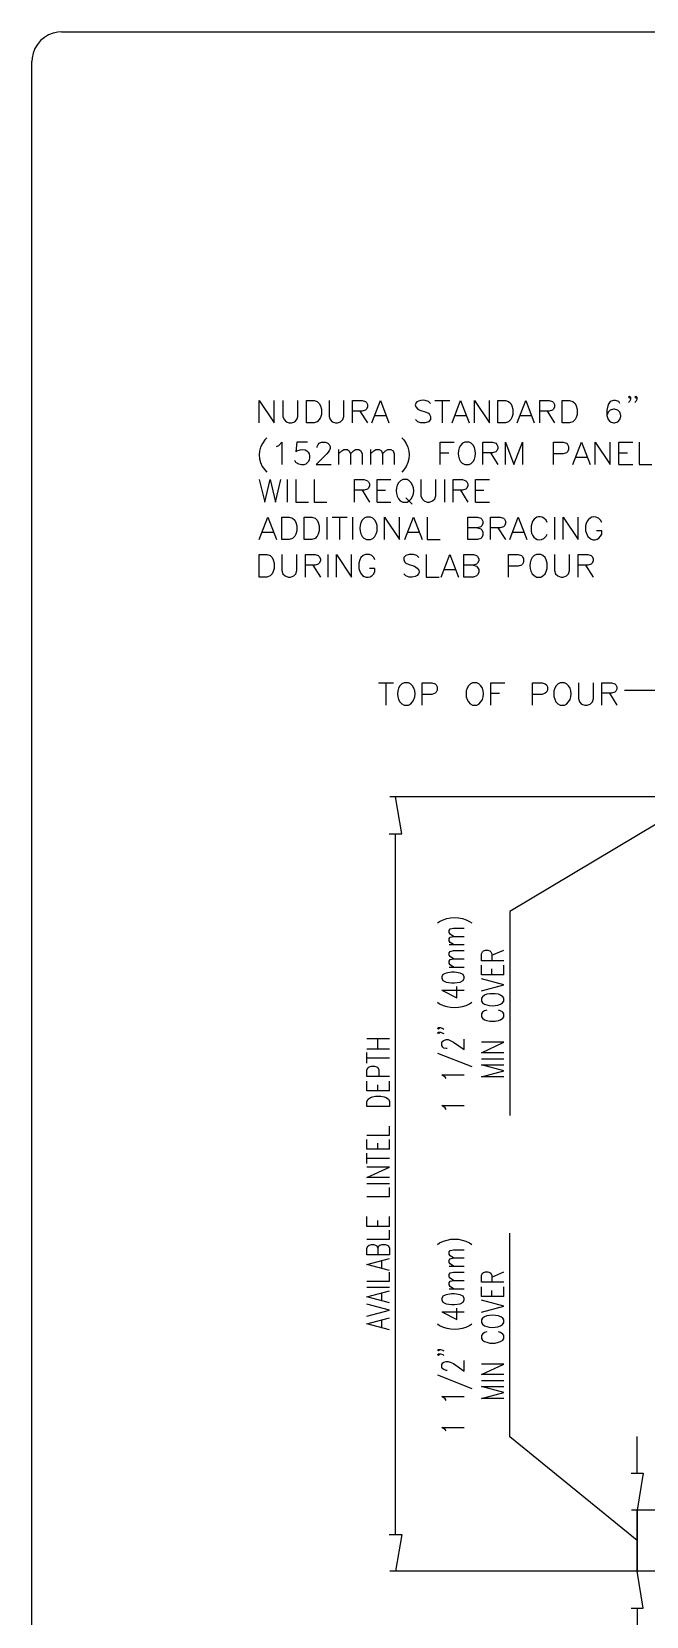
# Model space of a CAD drawing. Header units: millimetres. Extents: x 14 to 201, y 16 to 268.
# Drawn here: x 13.8 to 79, y 99.8 to 267.7 of the extents above; entities that cross this region are included whole.
import ezdxf

# ---------------------------------------------------------------- set-up
doc = ezdxf.new("R2010")
doc.units = ezdxf.units.MM
doc.layers.get('0').update_dxf_attribs({"linetype": 'CONTINUOUS'})

msp = doc.modelspace()

# ---------------------------------------------------------------- linework, layer by layer
at = {"color": 0}
for p, q in [((17.0174, 267.695), (16.6164, 267.674)), ((17.0174, 267.716), (198.121, 267.716)), ((13.8424, 55.4136), (13.8424, 264.541)), ((13.8851, 264.943), (13.8644, 264.541)), ((37.9734, 226.271), (37.9734, 228.643)), ((37.9734, 228.643), (39.5609, 226.271)), ((39.5609, 226.271), (39.5609, 228.643)), ((40.4703, 228.643), (40.4703, 226.949)), ((42.0578, 226.949), (42.0578, 228.643)), ((42.9687, 226.271), (42.9687, 228.643)), ((42.9687, 228.643), (43.772, 228.643)), ((43.772, 228.643), (44.111, 228.537)), ((44.111, 228.537), (44.3234, 228.304)), ((45.3595, 228.643), (45.3595, 226.949)), ((46.947, 226.949), (46.947, 228.643)), ((47.8374, 226.271), (47.8374, 228.643)), ((47.8374, 228.643), (48.8735, 228.643)), ((48.8735, 228.643), (49.2125, 228.537)), ((49.2125, 228.537), (49.3187, 228.41)), ((49.3187, 228.41), (49.4249, 228.197)), ((49.8905, 226.271), (50.8, 228.643)), ((50.8, 228.643), (51.7095, 226.271)), ((55.9015, 228.537), (55.5625, 228.643)), ((56.1125, 228.304), (55.9015, 228.537)), ((56.5781, 228.643), (58.1656, 228.643)), ((57.3624, 228.643), (57.3624, 226.271)), ((58.3985, 226.271), (59.2875, 228.643)), ((59.2875, 228.643), (60.1984, 226.271)), ((60.7702, 226.271), (60.7702, 228.643)), ((60.7702, 228.643), (62.3577, 226.271)), ((62.3577, 226.271), (62.3577, 228.643)), ((63.2672, 226.271), (63.2672, 228.643)), ((63.2672, 228.643), (64.05, 228.643)), ((64.05, 228.643), (64.389, 228.537)), ((64.389, 228.537), (64.6218, 228.304)), ((65.2999, 226.271), (66.2093, 228.643)), ((66.2093, 228.643), (67.1202, 226.271)), ((67.6906, 226.271), (67.6906, 228.643)), ((67.6906, 228.643), (68.7077, 228.643)), ((68.7077, 228.643), (69.0453, 228.537)), ((69.0453, 228.537), (69.1515, 228.41)), ((69.1515, 228.41), (69.2781, 228.197)), ((70.0624, 226.271), (70.0624, 228.643)), ((70.0624, 228.643), (70.8656, 228.643)), ((70.8656, 228.643), (71.2047, 228.537)), ((71.2047, 228.537), (71.4375, 228.304)), ((75.1625, 228.537), (74.9515, 228.197)), ((75.5015, 228.643), (75.1625, 228.537)), ((75.7343, 228.643), (75.5015, 228.643)), ((76.0734, 228.537), (75.7343, 228.643)), ((76.2, 228.304), (76.0734, 228.537)), ((77.089, 228.98), (77.2156, 229.108)), ((77.2156, 228.876), (77.089, 228.98)), ((77.2156, 228.537), (77.089, 228.41)), ((77.2156, 229.108), (77.3218, 228.98)), ((77.3218, 228.98), (77.2156, 228.876)), ((77.3218, 228.749), (77.2156, 228.537)), ((77.3218, 228.98), (77.3218, 228.749)), ((77.7875, 228.98), (77.8937, 229.108)), ((77.8937, 228.876), (77.7875, 228.98)), ((77.8937, 228.537), (77.7875, 228.41)), ((77.8937, 229.108), (77.9999, 228.98)), ((77.9999, 228.98), (77.8937, 228.876)), ((77.9999, 228.749), (77.8937, 228.537)), ((77.9999, 228.98), (77.9999, 228.749)), ((40.4703, 226.949), (40.597, 226.61)), ((41.953, 226.61), (42.0578, 226.949)), ((44.3234, 228.304), (44.45, 228.071)), ((44.45, 226.822), (44.3234, 226.61)), ((44.45, 228.071), (44.5562, 227.732)), ((44.5562, 227.161), (44.45, 226.822)), ((44.5562, 227.732), (44.5562, 227.161)), ((45.3595, 226.949), (45.4656, 226.61)), ((46.8203, 226.61), (46.947, 226.949)), ((48.8735, 227.521), (47.8374, 227.521)), ((48.6406, 227.521), (49.4249, 226.271)), ((49.2125, 227.626), (48.8735, 227.521)), ((49.3187, 227.732), (49.2125, 227.626)), ((49.4249, 227.965), (49.3187, 227.732)), ((49.4249, 228.197), (49.4249, 227.965)), ((50.2281, 227.055), (51.35, 227.055)), ((54.7578, 227.732), (54.9906, 227.626)), ((54.9906, 227.626), (55.6687, 227.393)), ((55.6687, 227.393), (55.9015, 227.288)), ((55.9015, 227.288), (56.0077, 227.161)), ((56.0077, 227.161), (56.1125, 226.949)), ((56.1125, 226.949), (56.1125, 226.61)), ((58.7375, 227.055), (59.8593, 227.055)), ((64.6218, 228.304), (64.7485, 228.071)), ((64.7485, 226.822), (64.6218, 226.61)), ((64.7485, 228.071), (64.8547, 227.732)), ((64.8547, 227.161), (64.7485, 226.822)), ((64.8547, 227.732), (64.8547, 227.161)), ((65.6375, 227.055), (66.7812, 227.055)), ((68.7077, 227.521), (67.6906, 227.521)), ((68.4749, 227.521), (69.2781, 226.271)), ((69.0453, 227.626), (68.7077, 227.521)), ((69.1515, 227.732), (69.0453, 227.626)), ((69.2781, 227.965), (69.1515, 227.732)), ((69.2781, 228.197), (69.2781, 227.965)), ((71.4375, 228.304), (71.5437, 228.071)), ((71.5437, 226.822), (71.4375, 226.61)), ((71.5437, 228.071), (71.6499, 227.732)), ((71.6499, 227.161), (71.5437, 226.822)), ((71.6499, 227.732), (71.6499, 227.161)), ((74.9515, 228.197), (74.8249, 227.626)), ((74.8249, 227.626), (74.8249, 227.055)), ((74.9515, 227.393), (74.8249, 227.055)), ((74.8249, 227.055), (74.9515, 226.61)), ((75.1625, 227.626), (74.9515, 227.393)), ((75.5015, 227.732), (75.1625, 227.626)), ((75.6281, 227.732), (75.5015, 227.732)), ((75.9672, 227.626), (75.6281, 227.732)), ((76.2, 227.393), (75.9672, 227.626)), ((76.3062, 227.055), (76.2, 227.393)), ((76.2, 226.61), (76.3062, 226.949)), ((76.3062, 226.949), (76.3062, 227.055)), ((40.597, 226.61), (40.8093, 226.377)), ((40.8093, 226.377), (41.1484, 226.271)), ((41.1484, 226.271), (41.3812, 226.271)), ((41.3812, 226.271), (41.7202, 226.377)), ((41.7202, 226.377), (41.953, 226.61)), ((43.772, 226.271), (42.9687, 226.271)), ((44.111, 226.377), (43.772, 226.271)), ((44.3234, 226.61), (44.111, 226.377)), ((45.4656, 226.61), (45.6985, 226.377)), ((45.6985, 226.377), (46.0375, 226.271)), ((46.0375, 226.271), (46.2499, 226.271)), ((46.2499, 226.271), (46.5875, 226.377)), ((46.5875, 226.377), (46.8203, 226.61)), ((54.7578, 226.377), (54.525, 226.61)), ((55.0968, 226.271), (54.7578, 226.377)), ((55.5625, 226.271), (55.0968, 226.271)), ((55.9015, 226.377), (55.5625, 226.271)), ((56.1125, 226.61), (55.9015, 226.377)), ((64.05, 226.271), (63.2672, 226.271)), ((64.389, 226.377), (64.05, 226.271)), ((64.6218, 226.61), (64.389, 226.377)), ((70.8656, 226.271), (70.0624, 226.271)), ((71.2047, 226.377), (70.8656, 226.271)), ((71.4375, 226.61), (71.2047, 226.377)), ((74.9515, 226.61), (75.1625, 226.377)), ((75.1625, 226.377), (75.5015, 226.271)), ((75.5015, 226.271), (75.6281, 226.271)), ((75.6281, 226.271), (75.9672, 226.377)), ((75.9672, 226.377), (76.2, 226.61)), ((38.778, 224.683), (38.5452, 224.451)), ((39.7937, 223.774), (40.0265, 223.88)), ((40.0265, 223.88), (40.3655, 224.218)), ((40.3655, 224.218), (40.3655, 221.847)), ((41.953, 224.218), (41.825, 223.202)), ((43.0749, 224.218), (41.953, 224.218)), ((44.111, 223.774), (44.2172, 223.986)), ((44.111, 223.647), (44.111, 223.774)), ((44.2172, 223.986), (44.3234, 224.113)), ((44.3234, 224.113), (44.5562, 224.218)), ((44.5562, 224.218), (45, 224.218)), ((45, 224.218), (45.2328, 224.113)), ((45.2328, 224.113), (45.3595, 223.986)), ((45.3595, 223.986), (45.4656, 223.774)), ((45.4656, 223.541), (45.3595, 223.308)), ((45.4656, 223.774), (45.4656, 223.541)), ((46.3765, 223.435), (46.3765, 221.847)), ((46.7155, 223.308), (46.947, 223.435)), ((46.947, 223.435), (47.286, 223.435)), ((47.286, 223.435), (47.4984, 223.308)), ((47.964, 223.308), (48.175, 223.435)), ((48.175, 223.435), (48.5345, 223.435)), ((48.5345, 223.435), (48.7468, 223.308)), ((49.7625, 223.435), (49.7625, 221.847)), ((50.122, 223.308), (50.3343, 223.435)), ((50.3343, 223.435), (50.6734, 223.435)), ((50.6734, 223.435), (50.9062, 223.308)), ((51.35, 223.308), (51.5828, 223.435)), ((51.5828, 223.435), (51.9218, 223.435)), ((51.9218, 223.435), (52.1547, 223.308)), ((53.0655, 224.683), (53.297, 224.451)), ((57.15, 221.847), (57.15, 224.218)), ((57.15, 224.218), (58.6109, 224.218)), ((59.5203, 224.113), (59.2875, 223.88)), ((59.7531, 224.218), (59.5203, 224.113)), ((60.1984, 224.218), (59.7531, 224.218)), ((60.4312, 224.113), (60.1984, 224.218)), ((61.6797, 221.847), (61.6797, 224.218)), ((61.6797, 224.218), (62.6953, 224.218)), ((62.6953, 224.218), (63.0343, 224.113)), ((63.0343, 224.113), (63.161, 223.986)), ((63.161, 223.986), (63.2672, 223.774)), ((63.2672, 223.541), (63.161, 223.308)), ((63.2672, 223.774), (63.2672, 223.541)), ((64.05, 221.847), (64.05, 224.218)), ((64.05, 224.218), (64.9609, 221.847)), ((64.9609, 221.847), (65.8703, 224.218)), ((65.8703, 224.218), (65.8703, 221.847)), ((69.1515, 221.847), (69.1515, 224.218)), ((69.1515, 224.218), (70.189, 224.218)), ((70.189, 224.218), (70.528, 224.113)), ((70.528, 224.113), (70.6328, 223.986)), ((70.6328, 223.986), (70.739, 223.774)), ((70.739, 223.435), (70.6328, 223.202)), ((70.739, 223.774), (70.739, 223.435)), ((71.2047, 221.847), (72.1155, 224.218)), ((72.1155, 224.218), (73.025, 221.847)), ((73.575, 221.847), (73.575, 224.218)), ((73.575, 224.218), (75.1625, 221.847)), ((75.1625, 221.847), (75.1625, 224.218)), ((76.0734, 221.847), (76.0734, 224.218)), ((76.0734, 224.218), (77.5547, 224.218)), ((78.2327, 224.218), (78.2327, 221.847)), ((41.825, 222.06), (41.7202, 222.293)), ((41.825, 223.202), (41.953, 223.308)), ((45.128, 222.969), (43.9843, 221.847)), ((43.9843, 221.847), (45.5718, 221.847)), ((45.3595, 223.308), (45.128, 222.969)), ((46.3765, 222.969), (46.7155, 223.308)), ((47.4984, 223.308), (47.625, 222.969)), ((47.625, 222.969), (47.964, 223.308)), ((47.625, 222.969), (47.625, 221.847)), ((48.7468, 223.308), (48.8735, 222.969)), ((48.8735, 222.969), (48.8735, 221.847)), ((49.7625, 222.969), (50.122, 223.308)), ((50.9062, 223.308), (51.0124, 222.969)), ((51.0124, 222.969), (51.35, 223.308)), ((51.0124, 222.969), (51.0124, 221.847)), ((52.1547, 223.308), (52.2609, 222.969)), ((52.2609, 222.969), (52.2609, 221.847)), ((57.15, 223.096), (58.0595, 223.096)), ((59.7531, 221.847), (60.1984, 221.847)), ((60.1984, 221.847), (60.4312, 221.954)), ((62.6953, 223.096), (61.6797, 223.096)), ((62.4625, 223.096), (63.2672, 221.847)), ((63.0343, 223.202), (62.6953, 223.096)), ((63.161, 223.308), (63.0343, 223.202)), ((70.189, 222.969), (69.1515, 222.969)), ((70.528, 223.096), (70.189, 222.969)), ((70.6328, 223.202), (70.528, 223.096)), ((71.5437, 222.63), (72.686, 222.63)), ((76.0734, 223.096), (76.9828, 223.096)), ((76.0734, 221.847), (77.5547, 221.847)), ((78.2327, 221.847), (79.5874, 221.847)), ((37.9734, 220.26), (38.5452, 217.868)), ((38.5452, 221.276), (38.778, 221.043)), ((38.5452, 217.868), (39.1156, 220.26)), ((39.1156, 220.26), (39.6875, 217.868)), ((39.6875, 217.868), (40.2375, 220.26)), ((40.936, 220.26), (40.936, 217.868)), ((41.825, 220.26), (41.825, 217.868)), ((43.772, 220.26), (43.772, 217.868)), ((48.0702, 217.868), (48.0702, 220.26)), ((48.0702, 220.26), (49.0859, 220.26)), ((49.0859, 220.26), (49.4249, 220.133)), ((49.4249, 220.133), (49.5515, 220.027)), ((49.5515, 220.027), (49.6577, 219.794)), ((50.461, 217.868), (50.461, 220.26)), ((50.461, 220.26), (51.9218, 220.26)), ((52.9375, 220.133), (52.7265, 219.921)), ((53.1703, 220.26), (52.9375, 220.133)), ((53.297, 221.276), (53.0655, 221.043)), ((53.636, 220.26), (53.1703, 220.26)), ((53.8484, 220.133), (53.636, 220.26)), ((55.0968, 220.26), (55.0968, 218.546)), ((56.6843, 218.546), (56.6843, 220.26)), ((57.5952, 220.26), (57.5952, 217.868)), ((58.5047, 217.868), (58.5047, 220.26)), ((58.5047, 220.26), (59.5203, 220.26)), ((59.5203, 220.26), (59.8593, 220.133)), ((59.8593, 220.133), (59.986, 220.027)), ((59.986, 220.027), (60.0922, 219.794)), ((60.875, 217.868), (60.875, 220.26)), ((60.875, 220.26), (62.3577, 220.26)), ((49.0859, 219.118), (48.0702, 219.118)), ((48.8735, 219.118), (49.6577, 217.868)), ((49.4249, 219.224), (49.0859, 219.118)), ((49.5515, 219.351), (49.4249, 219.224)), ((49.6577, 219.583), (49.5515, 219.351)), ((49.6577, 219.794), (49.6577, 219.583)), ((50.461, 219.118), (51.35, 219.118)), ((53.5093, 218.333), (54.1874, 217.636)), ((55.0968, 218.546), (55.2235, 218.207)), ((56.5781, 218.207), (56.6843, 218.546)), ((59.5203, 219.118), (58.5047, 219.118)), ((59.2875, 219.118), (60.0922, 217.868)), ((59.8593, 219.224), (59.5203, 219.118)), ((59.986, 219.351), (59.8593, 219.224)), ((60.0922, 219.583), (59.986, 219.351)), ((60.0922, 219.794), (60.0922, 219.583)), ((60.875, 219.118), (61.7859, 219.118)), ((41.825, 217.868), (43.2015, 217.868)), ((43.772, 217.868), (45.128, 217.868)), ((50.461, 217.868), (51.9218, 217.868)), ((53.1703, 217.868), (53.636, 217.868)), ((53.636, 217.868), (53.8484, 217.996)), ((55.2235, 218.207), (55.4359, 217.996)), ((55.4359, 217.996), (55.7749, 217.868)), ((55.7749, 217.868), (56.0077, 217.868)), ((56.0077, 217.868), (56.3453, 217.996)), ((56.3453, 217.996), (56.5781, 218.207)), ((60.875, 217.868), (62.3577, 217.868)), ((37.9734, 213.91), (38.8828, 216.28)), ((38.8828, 216.28), (39.7937, 213.91)), ((40.3655, 213.91), (40.3655, 216.28)), ((40.3655, 216.28), (41.1484, 216.28)), ((41.1484, 216.28), (41.4874, 216.176)), ((41.4874, 216.176), (41.7202, 215.943)), ((41.7202, 215.943), (41.825, 215.71)), ((41.825, 215.71), (41.953, 215.371)), ((41.953, 215.371), (41.953, 214.821)), ((42.7359, 213.91), (42.7359, 216.28)), ((42.7359, 216.28), (43.5405, 216.28)), ((43.5405, 216.28), (43.8781, 216.176)), ((43.8781, 216.176), (44.111, 215.943)), ((44.111, 215.943), (44.2172, 215.71)), ((44.2172, 215.71), (44.3234, 215.371)), ((44.3234, 215.371), (44.3234, 214.821)), ((45.128, 216.28), (45.128, 213.91)), ((45.6985, 216.28), (47.286, 216.28)), ((46.4827, 216.28), (46.4827, 213.91)), ((47.8374, 216.28), (47.8374, 213.91)), ((49.0859, 216.176), (48.8735, 215.943)), ((49.3187, 216.28), (49.0859, 216.176)), ((49.7625, 216.28), (49.3187, 216.28)), ((49.9953, 216.176), (49.7625, 216.28)), ((51.2452, 213.91), (51.2452, 216.28)), ((51.2452, 216.28), (52.8327, 213.91)), ((52.8327, 213.91), (52.8327, 216.28)), ((53.4031, 213.91), (54.314, 216.28)), ((54.314, 216.28), (55.2235, 213.91)), ((55.7749, 216.28), (55.7749, 213.91)), ((60.0922, 213.91), (60.0922, 216.28)), ((60.0922, 216.28), (61.1078, 216.28)), ((61.1078, 215.158), (60.0922, 215.158)), ((61.1078, 216.28), (61.4468, 216.176)), ((61.4468, 215.265), (61.1078, 215.158)), ((61.1078, 215.158), (61.4468, 215.032)), ((61.4468, 216.176), (61.5735, 216.049)), ((61.5735, 215.371), (61.4468, 215.265)), ((61.4468, 215.032), (61.5735, 214.926)), ((61.5735, 216.049), (61.6797, 215.837)), ((61.6797, 215.604), (61.5735, 215.371)), ((61.6797, 215.837), (61.6797, 215.604)), ((62.4625, 213.91), (62.4625, 216.28)), ((62.4625, 216.28), (63.5, 216.28)), ((63.5, 215.158), (62.4625, 215.158)), ((63.2672, 215.158), (64.05, 213.91)), ((63.5, 216.28), (63.839, 216.176)), ((63.839, 215.265), (63.5, 215.158)), ((63.839, 216.176), (63.9452, 216.049)), ((63.9452, 215.371), (63.839, 215.265)), ((63.9452, 216.049), (64.05, 215.837)), ((64.05, 215.604), (63.9452, 215.371)), ((64.05, 215.837), (64.05, 215.604)), ((64.5156, 213.91), (65.4265, 216.28)), ((65.4265, 216.28), (66.336, 213.91)), ((66.8874, 215.71), (66.7812, 215.371)), ((66.7812, 215.371), (66.7812, 214.821)), ((68.3687, 215.943), (68.1359, 216.176)), ((68.4749, 215.71), (68.3687, 215.943)), ((69.2781, 216.28), (69.2781, 213.91)), ((70.189, 213.91), (70.189, 216.28)), ((70.189, 216.28), (71.7765, 213.91)), ((71.7765, 213.91), (71.7765, 216.28)), ((72.5593, 215.371), (72.5593, 214.821)), ((74.1468, 215.943), (73.914, 216.176)), ((74.2735, 215.71), (74.1468, 215.943)), ((38.3124, 214.693), (39.4547, 214.693)), ((41.1484, 213.91), (40.3655, 213.91)), ((41.4874, 214.016), (41.1484, 213.91)), ((41.7202, 214.249), (41.4874, 214.016)), ((41.825, 214.461), (41.7202, 214.249)), ((41.953, 214.821), (41.825, 214.461)), ((43.5405, 213.91), (42.7359, 213.91)), ((43.8781, 214.016), (43.5405, 213.91)), ((44.111, 214.249), (43.8781, 214.016)), ((44.2172, 214.461), (44.111, 214.249)), ((44.3234, 214.821), (44.2172, 214.461)), ((49.3187, 213.91), (49.7625, 213.91)), ((49.7625, 213.91), (49.9953, 214.016)), ((53.7422, 214.693), (54.8845, 214.693)), ((55.7749, 213.91), (57.15, 213.91)), ((61.1078, 213.91), (60.0922, 213.91)), ((61.4468, 214.016), (61.1078, 213.91)), ((61.5735, 214.122), (61.4468, 214.016)), ((61.5735, 214.926), (61.6797, 214.693)), ((61.6797, 214.355), (61.5735, 214.122)), ((61.6797, 214.693), (61.6797, 214.355)), ((64.8547, 214.693), (65.9765, 214.693)), ((68.1359, 214.016), (68.3687, 214.249)), ((68.3687, 214.249), (68.4749, 214.461)), ((72.5593, 214.821), (72.686, 214.461)), ((74.2735, 214.821), (73.703, 214.821)), ((74.1468, 214.249), (74.2735, 214.461)), ((74.2735, 214.461), (74.2735, 214.821)), ((37.9734, 209.93), (37.9734, 212.322)), ((37.9734, 212.322), (38.778, 212.322)), ((38.778, 212.322), (39.1156, 212.196)), ((39.1156, 212.196), (39.3485, 211.983)), ((39.3485, 211.983), (39.4547, 211.751)), ((39.4547, 211.751), (39.5609, 211.413)), ((40.3655, 212.322), (40.3655, 210.608)), ((41.953, 210.608), (41.953, 212.322)), ((42.8625, 209.93), (42.8625, 212.322)), ((42.8625, 212.322), (43.8781, 212.322)), ((43.8781, 212.322), (44.2172, 212.196)), ((44.2172, 212.196), (44.3234, 212.09)), ((44.3234, 212.09), (44.45, 211.857)), ((44.45, 211.646), (44.3234, 211.413)), ((44.45, 211.857), (44.45, 211.646)), ((45.2328, 212.322), (45.2328, 209.93)), ((46.1437, 209.93), (46.1437, 212.322)), ((46.1437, 212.322), (47.7312, 209.93)), ((47.7312, 209.93), (47.7312, 212.322)), ((48.6406, 211.751), (48.5345, 211.413)), ((48.7468, 211.983), (48.6406, 211.751)), ((48.9797, 212.196), (48.7468, 211.983)), ((49.2125, 212.322), (48.9797, 212.196)), ((49.6577, 212.322), (49.2125, 212.322)), ((49.8905, 212.196), (49.6577, 212.322)), ((50.122, 211.983), (49.8905, 212.196)), ((50.2281, 211.751), (50.122, 211.983)), ((53.5093, 212.196), (53.297, 211.983)), ((53.297, 211.983), (53.297, 211.751)), ((53.297, 211.751), (53.4031, 211.518)), ((53.8484, 212.322), (53.5093, 212.196)), ((54.314, 212.322), (53.8484, 212.322)), ((54.653, 212.196), (54.314, 212.322)), ((54.8845, 211.983), (54.653, 212.196)), ((55.6687, 212.322), (55.6687, 209.93)), ((57.2562, 209.93), (58.1656, 212.322)), ((58.1656, 212.322), (59.0765, 209.93)), ((59.647, 209.93), (59.647, 212.322)), ((59.647, 212.322), (60.664, 212.322)), ((60.664, 212.322), (61.003, 212.196)), ((61.003, 212.196), (61.1078, 212.09)), ((61.1078, 212.09), (61.2345, 211.857)), ((61.2345, 211.646), (61.1078, 211.413)), ((61.2345, 211.857), (61.2345, 211.646)), ((64.389, 209.93), (64.389, 212.322)), ((64.389, 212.322), (65.4265, 212.322)), ((65.4265, 212.322), (65.7655, 212.196)), ((65.7655, 212.196), (65.8703, 212.09)), ((65.8703, 212.09), (65.9765, 211.857)), ((65.9765, 211.857), (65.9765, 211.518)), ((67.1202, 212.196), (66.8874, 211.983)), ((67.353, 212.322), (67.1202, 212.196)), ((67.7968, 212.322), (67.353, 212.322)), ((68.0297, 212.196), (67.7968, 212.322)), ((68.2625, 211.983), (68.0297, 212.196)), ((68.3687, 211.751), (68.2625, 211.983)), ((68.4749, 211.413), (68.3687, 211.751)), ((69.2781, 212.322), (69.2781, 210.608)), ((70.8656, 210.608), (70.8656, 212.322)), ((71.7765, 209.93), (71.7765, 212.322)), ((71.7765, 212.322), (72.7922, 212.322)), ((72.7922, 212.322), (73.1312, 212.196)), ((73.1312, 212.196), (73.2374, 212.09)), ((73.2374, 212.09), (73.364, 211.857)), ((73.364, 211.646), (73.2374, 211.413)), ((73.364, 211.857), (73.364, 211.646)), ((38.778, 209.93), (37.9734, 209.93)), ((39.1156, 210.058), (38.778, 209.93)), ((39.3485, 210.269), (39.1156, 210.058)), ((39.4547, 210.502), (39.3485, 210.269)), ((39.5609, 210.841), (39.4547, 210.502)), ((39.5609, 211.413), (39.5609, 210.841)), ((40.3655, 210.608), (40.4703, 210.269)), ((40.4703, 210.269), (40.7031, 210.058)), ((40.7031, 210.058), (41.0422, 209.93)), ((41.0422, 209.93), (41.275, 209.93)), ((41.275, 209.93), (41.614, 210.058)), ((41.614, 210.058), (41.825, 210.269)), ((41.825, 210.269), (41.953, 210.608)), ((43.8781, 211.18), (42.8625, 211.18)), ((43.6453, 211.18), (44.45, 209.93)), ((44.2172, 211.286), (43.8781, 211.18)), ((44.3234, 211.413), (44.2172, 211.286)), ((48.5345, 211.413), (48.5345, 210.841)), ((48.5345, 210.841), (48.6406, 210.502)), ((50.2281, 210.841), (49.6577, 210.841)), ((50.122, 210.269), (50.2281, 210.502)), ((50.2281, 210.502), (50.2281, 210.841)), ((53.5093, 210.058), (53.297, 210.269)), ((53.4031, 211.518), (53.5093, 211.413)), ((53.5093, 211.413), (53.7422, 211.286)), ((53.8484, 209.93), (53.5093, 210.058)), ((53.7422, 211.286), (54.4202, 211.074)), ((55.6687, 209.93), (57.0234, 209.93)), ((57.5952, 210.735), (58.7375, 210.735)), ((60.664, 211.18), (59.647, 211.18)), ((60.664, 209.93), (59.647, 209.93)), ((61.003, 211.286), (60.664, 211.18)), ((60.664, 211.18), (61.003, 211.074)), ((61.003, 210.058), (60.664, 209.93)), ((61.1078, 211.413), (61.003, 211.286)), ((61.003, 211.074), (61.1078, 210.947)), ((61.1078, 210.163), (61.003, 210.058)), ((61.1078, 210.947), (61.2345, 210.735)), ((61.2345, 210.396), (61.1078, 210.163)), ((61.2345, 210.735), (61.2345, 210.396)), ((65.4265, 211.074), (64.389, 211.074)), ((65.7655, 211.18), (65.4265, 211.074)), ((65.8703, 211.286), (65.7655, 211.18)), ((65.9765, 211.518), (65.8703, 211.286)), ((67.353, 209.93), (67.7968, 209.93)), ((67.7968, 209.93), (68.0297, 210.058)), ((68.0297, 210.058), (68.2625, 210.269)), ((68.2625, 210.269), (68.3687, 210.502)), ((68.3687, 210.502), (68.4749, 210.841)), ((68.4749, 210.841), (68.4749, 211.413)), ((69.2781, 210.608), (69.3843, 210.269)), ((69.3843, 210.269), (69.6172, 210.058)), ((69.6172, 210.058), (69.9562, 209.93)), ((69.9562, 209.93), (70.189, 209.93)), ((70.189, 209.93), (70.528, 210.058)), ((70.528, 210.058), (70.739, 210.269)), ((70.739, 210.269), (70.8656, 210.608)), ((72.7922, 211.18), (71.7765, 211.18)), ((72.5593, 211.18), (73.364, 209.93)), ((73.1312, 211.286), (72.7922, 211.18)), ((73.2374, 211.413), (73.1312, 211.286)), ((50.6099, 198.734), (52.1974, 198.734)), ((51.3927, 198.734), (51.3927, 196.364)), ((53.086, 198.628), (52.874, 198.395)), ((53.3192, 198.734), (53.086, 198.628)), ((53.7849, 198.734), (53.3192, 198.734)), ((53.9958, 198.628), (53.7849, 198.734)), ((55.2457, 196.364), (55.2457, 198.734)), ((55.2457, 198.734), (56.261, 198.734)), ((56.261, 198.734), (56.6, 198.628)), ((56.6, 198.628), (56.727, 198.521)), ((56.727, 198.521), (56.8332, 198.289)), ((56.8332, 198.289), (56.8332, 197.951)), ((60.3458, 198.628), (60.1349, 198.395)), ((60.5786, 198.734), (60.3458, 198.628)), ((61.0235, 198.734), (60.5786, 198.734)), ((61.2567, 198.628), (61.0235, 198.734)), ((62.5052, 196.364), (62.5052, 198.734)), ((62.5052, 198.734), (63.9865, 198.734)), ((66.9286, 196.364), (66.9286, 198.734)), ((66.9286, 198.734), (67.9457, 198.734)), ((67.9457, 198.734), (68.2833, 198.628)), ((68.2833, 198.628), (68.4114, 198.521)), ((68.4114, 198.521), (68.5161, 198.289)), ((68.5161, 198.289), (68.5161, 197.951)), ((69.6599, 198.628), (69.427, 198.395)), ((69.8708, 198.734), (69.6599, 198.628)), ((70.3365, 198.734), (69.8708, 198.734)), ((70.5485, 198.628), (70.3365, 198.734)), ((71.7973, 198.734), (71.7973, 197.04)), ((73.3848, 197.04), (73.3848, 198.734)), ((74.2957, 196.364), (74.2957, 198.734)), ((74.2957, 198.734), (75.311, 198.734)), ((75.311, 198.734), (75.65, 198.628)), ((75.65, 198.628), (75.777, 198.521)), ((75.777, 198.521), (75.8832, 198.289)), ((75.8832, 198.289), (75.8832, 198.057)), ((53.7849, 196.364), (53.9958, 196.47)), ((56.261, 197.485), (55.2457, 197.485)), ((56.6, 197.612), (56.261, 197.485)), ((56.727, 197.718), (56.6, 197.612)), ((56.8332, 197.951), (56.727, 197.718)), ((61.0235, 196.364), (61.2567, 196.47)), ((62.5052, 197.612), (63.416, 197.612)), ((67.9457, 197.485), (66.9286, 197.485)), ((68.2833, 197.612), (67.9457, 197.485)), ((68.4114, 197.718), (68.2833, 197.612)), ((68.5161, 197.951), (68.4114, 197.718)), ((70.3365, 196.364), (70.5485, 196.47)), ((71.7973, 197.04), (71.924, 196.701)), ((71.924, 196.701), (72.136, 196.47)), ((72.136, 196.47), (72.475, 196.364)), ((72.7082, 196.364), (73.0458, 196.47)), ((73.0458, 196.47), (73.2786, 196.701)), ((73.2786, 196.701), (73.3848, 197.04)), ((75.311, 197.612), (74.2957, 197.612)), ((75.099, 197.612), (75.8832, 196.364)), ((75.65, 197.718), (75.311, 197.612)), ((75.777, 197.824), (75.65, 197.718)), ((75.8832, 198.057), (75.777, 197.824)), ((80.9625, 197.888), (76.6657, 197.888)), ((53.3192, 196.364), (53.7849, 196.364)), ((60.5786, 196.364), (61.0235, 196.364)), ((69.8708, 196.364), (70.3365, 196.364)), ((72.475, 196.364), (72.7082, 196.364)), ((84.54, 186.627), (51.8156, 186.627)), ((53.0655, 182.711), (52.4083, 186.627)), ((80.2005, 183.854), (64.5156, 174.476)), ((51.7521, 182.711), (53.0655, 182.711)), ((52.4083, 108.479), (52.4083, 182.711)), ((56.8537, 173.291), (57.0865, 173.44)), ((60.2615, 173.44), (60.4943, 173.291)), ((64.5156, 174.476), (64.5156, 152.886)), ((58.1021, 172.488), (58.2083, 172.657)), ((58.1021, 172.255), (58.1021, 172.488)), ((58.2083, 172.085), (58.1021, 172.255)), ((58.1021, 171.619), (58.2083, 171.767)), ((58.1021, 171.387), (58.1021, 171.619)), ((58.2083, 171.217), (58.1021, 171.387)), ((58.2083, 172.657), (58.5682, 172.721)), ((58.5682, 171.853), (58.2083, 172.085)), ((58.2083, 171.767), (58.5682, 171.853)), ((58.5682, 172.721), (59.6896, 172.721)), ((58.5682, 171.853), (59.6896, 171.853)), ((58.1021, 170.984), (59.6896, 170.984)), ((58.1021, 170.116), (58.2083, 170.265)), ((58.1021, 169.863), (58.1021, 170.116)), ((58.2083, 169.714), (58.1021, 169.863)), ((58.5682, 170.984), (58.2083, 171.217)), ((58.2083, 170.265), (58.5682, 170.349)), ((58.5682, 169.482), (58.2083, 169.714)), ((58.5682, 170.349), (59.6896, 170.349)), ((61.51, 169.989), (61.6162, 170.222)), ((61.51, 169.27), (61.51, 169.989)), ((61.6162, 170.222), (61.7432, 170.308)), ((61.7432, 170.308), (61.9552, 170.392)), ((61.9552, 170.392), (62.188, 170.392)), ((62.188, 170.392), (62.4209, 170.308)), ((62.4209, 170.308), (62.5256, 170.222)), ((62.5256, 170.222), (62.6318, 169.989)), ((62.6318, 169.842), (63.8803, 170.392)), ((62.6318, 169.989), (62.6318, 169.27)), ((57.7631, 167.958), (57.4255, 167.809)), ((58.335, 168.042), (57.7631, 167.958)), ((58.1021, 169.227), (58.2083, 169.397)), ((58.1021, 168.994), (58.1021, 169.227)), ((58.2083, 168.847), (58.1021, 168.994)), ((58.1021, 168.592), (59.6896, 168.592)), ((58.2083, 169.397), (58.5682, 169.482)), ((58.5682, 168.592), (58.2083, 168.847)), ((58.674, 168.042), (58.335, 168.042)), ((58.5682, 169.482), (59.6896, 169.482)), ((59.2459, 167.958), (58.674, 168.042)), ((59.5835, 167.809), (59.2459, 167.958)), ((63.8803, 169.27), (61.51, 169.27)), ((61.51, 167.767), (61.51, 168.804)), ((62.6318, 167.767), (62.6318, 168.402)), ((63.8803, 167.767), (63.8803, 168.804)), ((57.4255, 167.809), (57.3193, 167.576)), ((57.3193, 167.576), (57.3193, 167.407)), ((57.3193, 167.407), (57.4255, 167.174)), ((57.4255, 167.174), (57.7631, 167.004)), ((57.7631, 167.004), (58.335, 166.941)), ((58.335, 166.941), (58.674, 166.941)), ((58.674, 166.941), (59.2459, 167.004)), ((58.9068, 165.354), (58.9068, 166.539)), ((59.2459, 167.004), (59.5835, 167.174)), ((59.6896, 167.576), (59.5835, 167.809)), ((59.5835, 167.174), (59.6896, 167.407)), ((59.6896, 167.407), (59.6896, 167.576)), ((63.8803, 167.767), (61.51, 167.767)), ((63.8803, 166.73), (61.51, 167.364)), ((61.51, 166.095), (63.8803, 166.73)), ((56.8537, 164.867), (57.0865, 164.72)), ((57.3193, 166.138), (58.9068, 165.354)), ((57.3193, 166.138), (59.6896, 166.138)), ((60.2615, 164.72), (60.4943, 164.867)), ((61.6162, 165.46), (61.51, 165.312)), ((61.51, 165.312), (61.51, 164.994)), ((61.51, 164.994), (61.6162, 164.824)), ((61.849, 165.629), (61.6162, 165.46)), ((61.6162, 164.824), (61.849, 164.677)), ((62.0818, 165.713), (61.849, 165.629)), ((62.4209, 165.777), (62.0818, 165.713)), ((62.9708, 165.777), (62.4209, 165.777)), ((63.3307, 165.713), (62.9708, 165.777)), ((63.5427, 165.629), (63.3307, 165.713)), ((63.7755, 165.46), (63.5427, 165.629)), ((63.8803, 165.312), (63.7755, 165.46)), ((63.8803, 164.994), (63.8803, 165.312)), ((61.6162, 163.809), (61.51, 163.639)), ((61.51, 163.639), (61.51, 163.322)), ((61.51, 163.322), (61.6162, 163.173)), ((61.849, 163.958), (61.6162, 163.809)), ((61.6162, 163.173), (61.849, 163.004)), ((62.0818, 164.042), (61.849, 163.958)), ((61.849, 163.004), (62.0818, 162.92)), ((62.0818, 162.92), (62.4209, 162.857)), ((62.9708, 162.857), (63.3307, 162.92)), ((63.5427, 163.958), (63.3307, 164.042)), ((63.3307, 162.92), (63.5427, 163.004)), ((63.7755, 163.809), (63.5427, 163.958)), ((63.5427, 163.004), (63.7755, 163.173)), ((63.8803, 163.639), (63.7755, 163.809)), ((63.7755, 163.173), (63.8803, 163.322)), ((63.8803, 163.322), (63.8803, 163.639)), ((56.8537, 162.094), (56.9807, 162.179)), ((56.9807, 162.009), (56.8537, 162.094)), ((56.8537, 161.608), (56.9807, 161.692)), ((56.9807, 161.545), (56.8537, 161.608)), ((56.9807, 162.179), (57.0865, 162.094)), ((56.9807, 162.179), (57.1927, 162.179)), ((57.0865, 162.094), (56.9807, 162.009)), ((56.9807, 161.692), (57.0865, 161.608)), ((56.9807, 161.692), (57.1927, 161.692)), ((57.0865, 161.608), (56.9807, 161.545)), ((57.1927, 162.179), (57.4255, 162.094)), ((57.1927, 161.692), (57.4255, 161.608)), ((57.4255, 162.094), (57.5303, 162.009)), ((57.4255, 161.608), (57.5303, 161.545)), ((62.4209, 162.857), (62.9708, 162.857)), ((49.3818, 161.036), (51.7744, 161.036)), ((49.3818, 159.935), (51.7744, 159.935)), ((49.3818, 158.411), (49.3818, 159.533)), ((50.5245, 159.935), (50.5245, 161.036)), ((57.3193, 160.591), (57.4255, 160.74)), ((57.3193, 160.274), (57.3193, 160.591)), ((57.4255, 160.105), (57.3193, 160.274)), ((57.4255, 160.74), (57.5303, 160.824)), ((57.5303, 160.021), (57.4255, 160.105)), ((57.5303, 160.824), (57.7631, 160.909)), ((57.7631, 159.957), (57.5303, 160.021)), ((57.7631, 160.909), (57.996, 160.909)), ((57.8693, 159.957), (57.7631, 159.957)), ((57.996, 160.909), (58.2083, 160.824)), ((58.2083, 160.824), (58.5682, 160.654)), ((58.5682, 160.654), (59.6896, 159.872)), ((59.6896, 159.872), (59.6896, 160.973)), ((61.51, 159.512), (63.8803, 160.634)), ((63.8803, 160.634), (61.51, 160.634)), ((49.3818, 158.983), (51.7744, 158.983)), ((49.3818, 157.712), (49.5088, 157.945)), ((49.5088, 157.945), (49.615, 158.031)), ((49.615, 158.031), (49.8479, 158.094)), ((49.8479, 158.094), (50.1869, 158.094)), ((50.1869, 158.094), (50.4197, 158.031)), ((50.4197, 158.031), (50.5245, 157.945)), ((50.5245, 157.945), (50.6307, 157.712)), ((56.8537, 159.469), (60.4943, 158.051)), ((63.8803, 159.512), (61.51, 159.512)), ((61.51, 158.877), (63.8803, 158.877)), ((63.8803, 157.608), (61.51, 158.242)), ((61.51, 158.242), (63.8803, 158.242)), ((49.3818, 156.993), (49.3818, 157.712)), ((51.7744, 156.993), (49.3818, 156.993)), ((49.3818, 155.491), (49.3818, 156.507)), ((50.6307, 157.712), (50.6307, 156.993)), ((51.7744, 155.491), (51.7744, 156.507)), ((57.6584, 156.93), (57.3193, 157.163)), ((57.3193, 157.163), (59.6896, 157.163)), ((57.7631, 156.782), (57.6584, 156.93)), ((61.51, 156.972), (63.8803, 157.608)), ((63.8803, 156.972), (61.51, 156.972)), ((51.7744, 155.491), (49.3818, 155.491)), ((49.3818, 154.368), (49.5088, 154.601)), ((49.5088, 154.601), (49.7417, 154.77)), ((49.7417, 154.77), (49.954, 154.856)), ((49.954, 154.856), (50.2916, 154.919)), ((50.2916, 154.919), (50.8635, 154.919)), ((50.5245, 155.491), (50.5245, 156.125)), ((50.8635, 154.919), (51.2025, 154.856)), ((51.2025, 154.856), (51.4354, 154.77)), ((51.4354, 154.77), (51.6682, 154.601)), ((51.6682, 154.601), (51.7744, 154.368)), ((49.3818, 153.818), (49.3818, 154.368)), ((51.7744, 153.818), (49.3818, 153.818)), ((51.7744, 154.368), (51.7744, 153.818)), ((57.6584, 153.671), (57.3193, 153.924)), ((57.3193, 153.924), (59.6896, 153.924)), ((57.7631, 153.522), (57.6584, 153.671)), ((51.7744, 150.792), (51.7744, 151.744)), ((49.3818, 150.792), (51.7744, 150.792)), ((49.3818, 149.288), (49.3818, 150.326)), ((50.5245, 149.288), (50.5245, 149.924)), ((51.7744, 149.288), (51.7744, 150.326)), ((51.7744, 149.288), (49.3818, 149.288)), ((49.3818, 147.786), (49.3818, 148.886)), ((49.3818, 148.336), (51.7744, 148.336)), ((49.3818, 146.283), (51.7744, 147.384)), ((51.7744, 147.384), (49.3818, 147.384)), ((51.7744, 146.283), (49.3818, 146.283)), ((49.3818, 145.647), (51.7744, 145.647)), ((51.7744, 144.293), (51.7744, 145.245)), ((49.3818, 144.293), (51.7744, 144.293)), ((49.3818, 141.118), (49.3818, 142.156)), ((51.7744, 141.118), (49.3818, 141.118)), ((50.5245, 141.118), (50.5245, 141.753)), ((51.7744, 141.118), (51.7744, 142.156)), ((49.3818, 139.763), (51.7744, 139.763)), ((51.7744, 139.763), (51.7744, 140.716)), ((64.5156, 118.809), (64.5156, 140.399)), ((49.3818, 138.811), (49.5088, 139.044)), ((49.3818, 138.092), (49.3818, 138.811)), ((51.7744, 138.092), (49.3818, 138.092)), ((49.3818, 137.075), (51.7744, 137.71)), ((49.5088, 139.044), (49.615, 139.128)), ((49.615, 139.128), (49.8479, 139.214)), ((49.8479, 139.214), (50.0807, 139.214)), ((50.0807, 139.214), (50.2916, 139.128)), ((50.2916, 139.128), (50.4197, 139.044)), ((50.4197, 139.044), (50.5245, 138.811)), ((50.5245, 138.811), (50.6307, 139.044)), ((50.5245, 138.811), (50.5245, 138.092)), ((50.6307, 139.044), (50.7573, 139.128)), ((50.7573, 139.128), (50.9693, 139.214)), ((50.9693, 139.214), (51.3292, 139.214)), ((51.3292, 139.214), (51.5415, 139.128)), ((51.5415, 139.128), (51.6682, 139.044)), ((51.6682, 139.044), (51.7744, 138.811)), ((51.7744, 138.811), (51.7744, 138.092)), ((56.8537, 139.192), (57.0865, 139.361)), ((58.1021, 138.409), (58.2083, 138.558)), ((58.1021, 138.176), (58.1021, 138.409)), ((58.2083, 138.006), (58.1021, 138.176)), ((58.2083, 138.558), (58.5682, 138.642)), ((58.5682, 137.773), (58.2083, 138.006)), ((58.2083, 137.69), (58.5682, 137.773)), ((58.5682, 138.642), (59.6896, 138.642)), ((58.5682, 137.773), (59.6896, 137.773)), ((60.2615, 139.361), (60.4943, 139.192)), ((51.7744, 136.441), (49.3818, 137.075)), ((50.9693, 136.674), (50.9693, 137.457)), ((51.7744, 135.318), (51.7744, 136.271)), ((58.1021, 137.541), (58.2083, 137.69)), ((58.1021, 137.287), (58.1021, 137.541)), ((58.2083, 137.138), (58.1021, 137.287)), ((58.1021, 136.905), (59.6896, 136.905)), ((58.1021, 136.017), (58.2083, 136.186)), ((58.1021, 135.783), (58.1021, 136.017)), ((58.5682, 136.905), (58.2083, 137.138)), ((58.2083, 136.186), (58.5682, 136.271)), ((58.5682, 136.271), (59.6896, 136.271)), ((61.51, 135.912), (61.6162, 136.145)), ((61.6162, 136.145), (61.7432, 136.229)), ((61.7432, 136.229), (61.9552, 136.313)), ((61.9552, 136.313), (62.188, 136.313)), ((62.188, 136.313), (62.4209, 136.229)), ((62.4209, 136.229), (62.5256, 136.145)), ((62.5256, 136.145), (62.6318, 135.912)), ((62.6318, 135.742), (63.8803, 136.313)), ((49.3818, 135.318), (51.7744, 135.318)), ((49.3818, 134.684), (51.7744, 134.684)), ((58.2083, 135.636), (58.1021, 135.783)), ((58.1021, 135.15), (58.2083, 135.318)), ((58.1021, 134.917), (58.1021, 135.15)), ((58.2083, 134.747), (58.1021, 134.917)), ((58.1021, 134.515), (59.6896, 134.515)), ((58.5682, 135.383), (58.2083, 135.636)), ((58.2083, 135.318), (58.5682, 135.383)), ((58.5682, 134.515), (58.2083, 134.747)), ((58.5682, 135.383), (59.6896, 135.383)), ((61.51, 135.191), (61.51, 135.912)), ((63.8803, 135.191), (61.51, 135.191)), ((61.51, 133.689), (61.51, 134.725)), ((62.6318, 135.912), (62.6318, 135.191)), ((63.8803, 133.689), (63.8803, 134.725)), ((49.3818, 133.646), (51.7744, 134.282)), ((51.7744, 133.011), (49.3818, 133.646)), ((51.7744, 132.228), (49.3818, 132.864)), ((50.9693, 133.244), (50.9693, 134.049)), ((57.4255, 133.73), (57.3193, 133.477)), ((57.3193, 133.477), (57.3193, 133.329)), ((57.3193, 133.329), (57.4255, 133.096)), ((57.7631, 133.879), (57.4255, 133.73)), ((57.4255, 133.096), (57.7631, 132.927)), ((58.335, 133.963), (57.7631, 133.879)), ((57.7631, 132.927), (58.335, 132.842)), ((58.674, 133.963), (58.335, 133.963)), ((58.335, 132.842), (58.674, 132.842)), ((59.2459, 133.879), (58.674, 133.963)), ((58.674, 132.842), (59.2459, 132.927)), ((59.5835, 133.73), (59.2459, 133.879)), ((59.2459, 132.927), (59.5835, 133.096)), ((59.6896, 133.477), (59.5835, 133.73)), ((59.5835, 133.096), (59.6896, 133.329)), ((59.6896, 133.329), (59.6896, 133.477)), ((63.8803, 133.689), (61.51, 133.689)), ((63.8803, 132.651), (61.51, 133.287)), ((62.6318, 133.689), (62.6318, 134.324)), ((49.3818, 131.593), (51.7744, 132.228)), ((49.3818, 130.788), (51.7744, 131.423)), ((50.9693, 130.387), (50.9693, 131.191)), ((57.3193, 132.059), (58.9068, 131.254)), ((57.3193, 132.059), (59.6896, 132.059)), ((58.9068, 131.254), (58.9068, 132.461)), ((61.51, 132.016), (63.8803, 132.651)), ((61.6162, 131.382), (61.51, 131.233)), ((61.51, 131.233), (61.51, 130.917)), ((63.8803, 131.233), (63.7755, 131.382)), ((63.8803, 130.917), (63.8803, 131.233)), ((51.7744, 130.154), (49.3818, 130.788)), ((56.8537, 130.788), (57.0865, 130.62)), ((60.2615, 130.62), (60.4943, 130.788)), ((61.51, 130.917), (61.6162, 130.747)), ((61.6162, 129.709), (61.51, 129.562)), ((61.51, 129.562), (61.51, 129.243)), ((61.6162, 130.747), (61.849, 130.598)), ((61.849, 129.879), (61.6162, 129.709)), ((62.0818, 129.963), (61.849, 129.879)), ((63.5427, 129.879), (63.3307, 129.963)), ((63.7755, 129.709), (63.5427, 129.879)), ((63.8803, 129.562), (63.7755, 129.709)), ((63.8803, 129.243), (63.8803, 129.562)), ((56.8537, 128.016), (56.9807, 128.079)), ((56.9807, 127.932), (56.8537, 128.016)), ((56.9807, 128.079), (57.0865, 128.016)), ((56.9807, 128.079), (57.1927, 128.079)), ((57.0865, 128.016), (56.9807, 127.932)), ((57.1927, 128.079), (57.4255, 128.016)), ((57.4255, 128.016), (57.5303, 127.932)), ((61.51, 129.243), (61.6162, 129.074)), ((61.6162, 129.074), (61.849, 128.927)), ((61.849, 128.927), (62.0818, 128.841)), ((62.0818, 128.841), (62.4209, 128.757)), ((62.4209, 128.757), (62.9708, 128.757)), ((62.9708, 128.757), (63.3307, 128.841)), ((63.3307, 128.841), (63.5427, 128.927)), ((63.5427, 128.927), (63.7755, 129.074)), ((63.7755, 129.074), (63.8803, 129.243)), ((56.8537, 127.529), (56.9807, 127.613)), ((56.9807, 127.445), (56.8537, 127.529)), ((56.9807, 127.613), (57.0865, 127.529)), ((56.9807, 127.613), (57.1927, 127.613)), ((57.0865, 127.529), (56.9807, 127.445)), ((57.1927, 127.613), (57.4255, 127.529)), ((57.3193, 126.492), (57.4255, 126.661)), ((57.3193, 126.175), (57.3193, 126.492)), ((57.4255, 126.026), (57.3193, 126.175)), ((57.4255, 127.529), (57.5303, 127.445)), ((57.4255, 126.661), (57.5303, 126.746)), ((57.5303, 125.942), (57.4255, 126.026)), ((57.5303, 126.746), (57.7631, 126.81)), ((57.7631, 125.858), (57.5303, 125.942)), ((57.7631, 126.81), (57.996, 126.81)), ((57.996, 126.81), (58.2083, 126.746)), ((58.2083, 126.746), (58.5682, 126.577)), ((58.5682, 126.577), (59.6896, 125.793)), ((59.6896, 125.793), (59.6896, 126.894)), ((61.51, 125.433), (63.8803, 126.534)), ((63.8803, 126.534), (61.51, 126.534)), ((56.8537, 125.392), (60.4943, 123.952)), ((57.8693, 125.858), (57.7631, 125.858)), ((63.8803, 125.433), (61.51, 125.433)), ((61.51, 124.799), (63.8803, 124.799)), ((57.6584, 122.851), (57.3193, 123.083)), ((57.3193, 123.083), (59.6896, 123.083)), ((57.7631, 122.683), (57.6584, 122.851)), ((63.8803, 123.529), (61.51, 124.164)), ((61.51, 124.164), (63.8803, 124.164)), ((61.51, 122.893), (63.8803, 123.529)), ((63.8803, 122.893), (61.51, 122.893)), ((57.6584, 119.592), (57.3193, 119.825)), ((57.3193, 119.825), (59.6896, 119.825)), ((57.7631, 119.443), (57.6584, 119.592)), ((78.0203, 107.823), (64.5156, 118.809)), ((78.0203, 114.978), (78.0203, 118.872)), ((77.385, 114.978), (78.6765, 114.978)), ((78.6765, 114.978), (78.0203, 111.062)), ((104.669, 111.062), (77.4277, 111.062)), ((78.0203, 104.585), (78.0203, 111.062)), ((78.0203, 111.062), (78.0203, 104.585)), ((51.7521, 108.479), (53.0655, 108.479)), ((53.0655, 108.479), (52.4083, 104.585)), ((92.8578, 104.585), (51.8156, 104.585)), ((84.54, 104.585), (77.4277, 104.585)), ((78.6765, 100.668), (78.0203, 104.585)), ((77.385, 100.668), (78.6765, 100.668)), ((78.0203, 100.668), (78.0203, 96.774))]:
    msp.add_line(p, q, dxfattribs=at)
for points in [[(16.6164, 267.674), (15.2342, 267.509), (14.0395, 266.331), (13.8851, 264.943)], [(55.5625, 228.643), (54.9508, 228.738), (54.0674, 228.432), (54.7578, 227.732)], [(38.5452, 224.451), (37.7747, 223.47), (37.7596, 222.257), (38.5452, 221.276)], [(41.953, 223.308), (43.9237, 224.102), (43.6354, 220.953), (41.825, 222.06)], [(53.297, 224.451), (54.0466, 223.461), (54.059, 222.262), (53.297, 221.276)], [(59.2875, 223.88), (58.9082, 223.27), (58.9594, 222.1), (59.7531, 221.847)], [(60.4312, 221.954), (61.0567, 222.396), (61.0443, 223.667), (60.4312, 224.113)], [(53.8484, 217.996), (54.4971, 218.473), (54.4971, 219.656), (53.8484, 220.133)], [(52.7265, 219.921), (52.2827, 219.303), (52.4069, 218.158), (53.1703, 217.868)], [(48.8735, 215.943), (48.4258, 215.343), (48.5733, 214.142), (49.3187, 213.91)], [(49.9953, 214.016), (50.6497, 214.53), (50.636, 215.658), (49.9953, 216.176)], [(68.1359, 216.176), (67.6356, 216.501), (67.0913, 216.245), (66.8874, 215.71)], [(73.914, 216.176), (73.2042, 216.598), (72.7121, 216.023), (72.5593, 215.371)], [(66.7812, 214.821), (66.8803, 214.161), (67.4631, 213.593), (68.1359, 214.016)], [(72.686, 214.461), (72.9273, 213.804), (73.7235, 213.652), (74.1468, 214.249)], [(66.8874, 211.983), (66.5014, 211.348), (66.5607, 210.217), (67.353, 209.93)], [(48.6406, 210.502), (48.8791, 209.834), (49.6658, 209.681), (50.122, 210.269)], [(54.4202, 211.074), (55.4069, 210.575), (54.7963, 209.765), (53.8484, 209.93)], [(52.874, 198.395), (52.4207, 197.798), (52.5886, 196.584), (53.3192, 196.364)], [(53.9958, 196.47), (54.6407, 196.988), (54.6407, 198.108), (53.9958, 198.628)], [(60.1349, 198.395), (59.6815, 197.798), (59.8495, 196.584), (60.5786, 196.364)], [(61.2567, 196.47), (61.9016, 196.988), (61.9016, 198.108), (61.2567, 198.628)], [(69.427, 198.395), (68.9875, 197.795), (69.1099, 196.64), (69.8708, 196.364)], [(70.5485, 196.47), (71.1937, 196.988), (71.1937, 198.108), (70.5485, 198.628)], [(57.0865, 173.44), (58.0058, 173.991), (59.3425, 173.982), (60.2615, 173.44)], [(57.0865, 164.72), (58.0058, 164.167), (59.3425, 164.177), (60.2615, 164.72)], [(61.849, 164.677), (62.3715, 164.385), (63.6171, 164.422), (63.8803, 164.994)], [(57.0865, 139.361), (58.16, 139.919), (59.1866, 139.908), (60.2615, 139.361)], [(63.7755, 131.382), (63.3099, 131.827), (62.0832, 131.818), (61.6162, 131.382)], [(57.0865, 130.62), (58.0552, 130.087), (59.2914, 130.096), (60.2615, 130.62)], [(61.849, 130.598), (62.3715, 130.306), (63.6171, 130.344), (63.8803, 130.917)]]:
    msp.add_open_spline(points, degree=3, dxfattribs=at)

doc.saveas('drawing.dxf')
